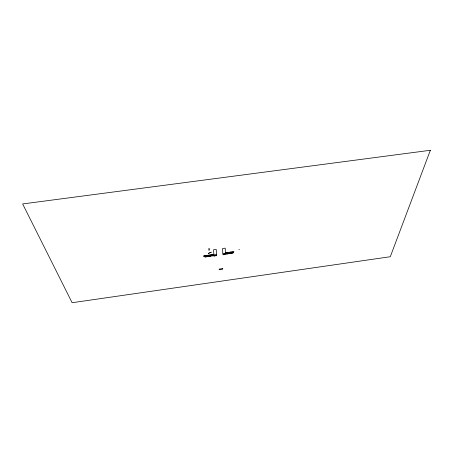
<?xml version="1.0" encoding="UTF-8"?>
<svg xmlns="http://www.w3.org/2000/svg" width="453" height="453" viewBox="0 0 453 453"><rect width="100%" height="100%" fill="white"/><g stroke="black" fill="none" stroke-linecap="round" stroke-linejoin="round"><path stroke-width="0.68" d="M208.697 249.994L208.374 250.028M210.588 252.423L210.605 252.485A4.773 3.573 -52.3 0 0 211.291 252.179L210.588 252.451M231.772 251.976L231.443 253.465L230.753 252.933L230.113 253.657L229.416 253.125L228.776 253.85L228.08 253.318L227.44 254.042L226.738 253.51L226.104 254.235L225.401 253.703L225.356 252.893L233.969 251.658L233.136 252.593L232.247 251.902L231.421 252.836L230.911 252.095L230.084 253.029M209.716 249.835L209.462 250.056L209.711 249.818M215.956 255.877L216.511 254.982L213.856 255.384L214.626 256.087L215.266 255.181L215.956 255.877L215.888 255.073M231.443 253.465L232.089 252.74L232.78 253.272L233.425 252.548L222.825 254.076L223.493 254.79L224.071 253.895L224.824 254.62L225.486 253.714M213.85 254.41L203.459 255.905L204.411 256.585L205.192 255.656L206.143 256.336L206.925 255.407L207.87 256.087L208.657 255.158L209.603 255.837L210.39 254.909L211.33 255.588L212.117 254.66L213.057 255.339L213.85 254.41L213.918 255.22L213.301 255.939L212.576 255.413L211.959 256.132L211.234 255.605L210.622 256.324L209.886 255.798L209.28 256.517L208.544 255.99L207.938 256.709L207.202 256.183L206.596 256.902L205.855 256.375L205.249 257.1L204.513 256.568M225.356 252.893L226.262 253.578L227.078 252.649L227.984 253.335L228.805 252.4L229.699 253.063L230.526 252.151L229.699 253.063M210.288 252.525L209.711 252.819A2.078 1.563 -53 0 0 209.28 253.063L208.839 253.295A1.234 0.923 -52.8 0 1 208.465 253.397L208.397 253.391M209.558 252.853L208.516 253.34M209.688 248.771L208.329 248.963M213.669 255.266L203.839 256.67M216.528 254.875L213.941 255.243L213.522 249.796L216.206 249.416L216.585 254.869M222.836 253.986L222.548 248.527L225.22 248.153L225.418 253.623M239.399 249.66L238.912 249.399M204.326 255.781L204.411 256.585M205.181 256.472L205.249 257.1M206.058 255.532L206.143 256.336M206.528 256.279L206.596 256.902M207.791 255.282L207.938 256.709M209.524 255.033L209.603 255.837M209.218 255.894L209.28 256.517M210.56 255.702L210.622 256.324M211.251 254.784L211.33 255.588M211.902 255.509L211.959 256.132M213.244 255.316L213.301 255.939M212.984 254.535L213.057 255.339M214.558 255.282L214.626 256.087M223.448 253.986L223.493 254.79M224.779 253.816L224.824 254.62M226.217 252.768L226.262 253.578M226.07 253.606L226.104 254.235M227.406 253.414L227.44 254.042M227.944 252.525L227.984 253.335M228.748 253.221L228.776 253.85M230.05 252.219L230.113 253.657M232.757 252.644L232.78 253.272M233.108 251.783L233.136 252.593M430.35 150.277L390.293 256.726L72.123 302.723L22.65 203.941L430.35 150.277M222.74 268.595L219.184 269.105L219.224 269.671L222.774 269.161L222.74 268.595"/></g></svg>
